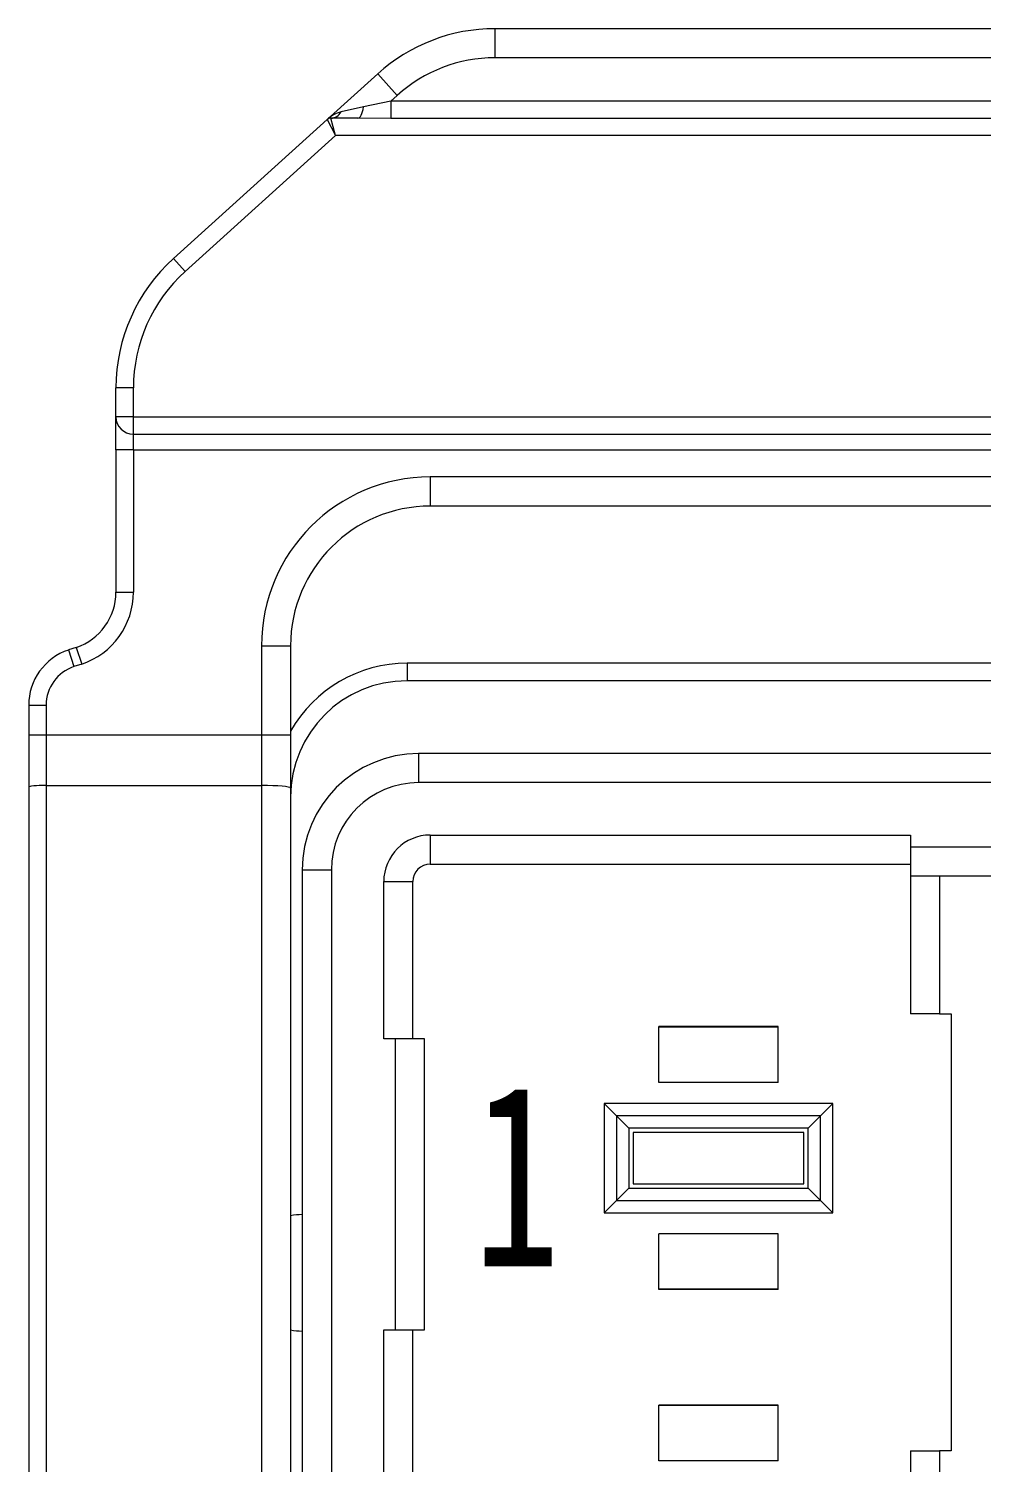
# Model space of a CAD drawing. Header units: inches. Extents: x 47316 to 59086, y 3141 to 11743.
# Drawn here: x 55383.2 to 55402.85, y 9795.87 to 9825.42 of the extents above; entities that cross this region are included whole.
import ezdxf

# ---------------------------------------------------------------- set-up
doc = ezdxf.new("R2010")
doc.units = ezdxf.units.IN
doc.header["$MEASUREMENT"] = 0
doc.layers.add('_BLACK_HOLE', color=7, linetype='Continuous')
doc.styles.get("Standard").update_dxf_attribs({"font": ''})
doc.styles.get('Standard').set_extended_font_data('SimSun')

msp = doc.modelspace()

# ---------------------------------------------------------------- linework, layer by layer
at = {"layer": '_BLACK_HOLE', "color": 0, "lineweight": 15}
for p, q in [((55440.793, 9825.421), (55392.817, 9825.421)), ((55440.793, 9824.821), (55392.817, 9824.821)), ((55442.937, 9823.927), (55390.673, 9823.927)), ((55442.937, 9823.572), (55390.673, 9823.572)), ((55444.081, 9823.217), (55389.529, 9823.217)), ((55385.365, 9817.42), (55448.245, 9817.42)), ((55385.365, 9817.063), (55448.245, 9817.063)), ((55385.365, 9816.741), (55448.245, 9816.741)), ((55442.125, 9816.181), (55391.485, 9816.181)), ((55442.125, 9815.581), (55391.485, 9815.581)), ((55383.205, 9809.791), (55383.205, 9775.78)), ((55383.565, 9809.823), (55383.565, 9775.811)), ((55388.005, 9809.823), (55388.005, 9778.74)), ((55388.605, 9809.77), (55388.605, 9778.74))]:
    msp.add_line(p, q, dxfattribs=at)
at = {"layer": '_BLACK_HOLE', "color": 0, "lineweight": 15, "ltscale": 0.0125}
for p, q in [((55392.817, 9825.421), (55392.817, 9824.821)), ((55390.403, 9824.492), (55390.805, 9824.047)), ((55391.485, 9816.181), (55391.485, 9815.581)), ((55388.005, 9812.701), (55388.605, 9812.701)), ((55388.005, 9810.869), (55388.605, 9810.869)), ((55391.245, 9810.481), (55391.245, 9809.881)), ((55391.485, 9808.801), (55391.485, 9808.201)), ((55401.385, 9808.561), (55401.385, 9807.961)), ((55388.845, 9808.081), (55389.445, 9808.081)), ((55390.525, 9807.841), (55391.125, 9807.841)), ((55401.985, 9805.117), (55401.385, 9805.117)), ((55391.365, 9804.601), (55390.765, 9804.601)), ((55390.765, 9798.601), (55391.365, 9798.601)), ((55401.385, 9796.105), (55401.985, 9796.105))]:
    msp.add_line(p, q, dxfattribs=at)
at = {"layer": '_BLACK_HOLE', "color": 0, "lineweight": 15, "ltscale": 0.02938}
msp.add_line((55389.357, 9823.547), (55390.403, 9824.492), dxfattribs=at)
at = {"layer": '_BLACK_HOLE', "color": 0, "lineweight": 15, "ltscale": 0.012033}
msp.add_line((55390.673, 9823.927), (55390.108, 9823.808), dxfattribs=at)
at = {"layer": '_BLACK_HOLE', "color": 0, "lineweight": 15, "ltscale": 0.003715}
msp.add_line((55390.805, 9824.047), (55390.673, 9823.927), dxfattribs=at)
at = {"layer": '_BLACK_HOLE', "color": 0, "lineweight": 15, "ltscale": 0.007395}
msp.add_line((55390.673, 9823.927), (55390.673, 9823.572), dxfattribs=at)
at = {"layer": '_BLACK_HOLE', "color": 0, "lineweight": 15, "ltscale": 0.009832}
msp.add_line((55390.108, 9823.808), (55389.647, 9823.705), dxfattribs=at)
at = {"layer": '_BLACK_HOLE', "color": 0, "lineweight": 15, "ltscale": 0.088887}
msp.add_line((55386.191, 9820.686), (55389.357, 9823.547), dxfattribs=at)
at = {"layer": '_BLACK_HOLE', "color": 0, "lineweight": 15, "ltscale": 0.007743}
msp.add_line((55389.357, 9823.547), (55389.529, 9823.217), dxfattribs=at)
at = {"layer": '_BLACK_HOLE', "color": 0, "lineweight": 15, "ltscale": 0.000641928}
msp.add_line((55389.424, 9823.577), (55389.394, 9823.57), dxfattribs=at)
at = {"layer": '_BLACK_HOLE', "color": 0, "lineweight": 15, "ltscale": 0.011539}
msp.add_line((55389.991, 9823.577), (55389.437, 9823.577), dxfattribs=at)
at = {"layer": '_BLACK_HOLE', "color": 0, "lineweight": 15, "ltscale": 0.007744}
msp.add_line((55389.529, 9823.217), (55389.437, 9823.577), dxfattribs=at)
at = {"layer": '_BLACK_HOLE', "color": 0, "lineweight": 15, "ltscale": 0.014209}
msp.add_line((55390.673, 9823.572), (55389.991, 9823.577), dxfattribs=at)
at = {"layer": '_BLACK_HOLE', "color": 0, "lineweight": 15, "ltscale": 0.086962}
msp.add_line((55386.433, 9820.419), (55389.529, 9823.217), dxfattribs=at)
at = {"layer": '_BLACK_HOLE', "color": 0, "lineweight": 15, "ltscale": 0.0075}
for p, q in [((55386.433, 9820.419), (55386.191, 9820.686)), ((55385.365, 9818.015), (55385.005, 9818.015)), ((55385.365, 9817.42), (55385.005, 9817.42)), ((55385.365, 9816.741), (55385.005, 9816.741)), ((55385.005, 9813.806), (55385.365, 9813.806)), ((55384.026, 9812.615), (55384.139, 9812.273)), ((55384.184, 9812.668), (55384.298, 9812.326)), ((55391.005, 9812.341), (55391.005, 9811.981)), ((55383.205, 9811.476), (55383.565, 9811.476)), ((55383.205, 9810.869), (55383.565, 9810.869)), ((55399.528, 9803.015), (55399.783, 9803.269)), ((55395.576, 9802.76), (55395.322, 9803.015)), ((55395.576, 9801.522), (55395.322, 9801.268)), ((55399.528, 9801.268), (55399.783, 9801.013))]:
    msp.add_line(p, q, dxfattribs=at)
at = {"layer": '_BLACK_HOLE', "color": 0, "lineweight": 15, "ltscale": 0.012396}
for p, q in [((55385.005, 9817.42), (55385.005, 9818.015)), ((55385.365, 9817.42), (55385.365, 9818.015))]:
    msp.add_line(p, q, dxfattribs=at)
at = {"layer": '_BLACK_HOLE', "color": 0, "lineweight": 15, "ltscale": 0.014143}
msp.add_line((55385.005, 9816.741), (55385.005, 9817.42), dxfattribs=at)
at = {"layer": '_BLACK_HOLE', "color": 0, "lineweight": 15, "ltscale": 0.007443}
msp.add_line((55385.365, 9817.063), (55385.365, 9817.42), dxfattribs=at)
at = {"layer": '_BLACK_HOLE', "color": 0, "lineweight": 15, "ltscale": 0.006699}
msp.add_line((55385.365, 9816.741), (55385.365, 9817.063), dxfattribs=at)
at = {"layer": '_BLACK_HOLE', "color": 0, "lineweight": 15, "ltscale": 0.061143}
for p, q in [((55385.005, 9816.741), (55385.005, 9813.806)), ((55385.365, 9816.741), (55385.365, 9813.806))]:
    msp.add_line(p, q, dxfattribs=at)
at = {"layer": '_BLACK_HOLE', "color": 0, "lineweight": 15, "ltscale": 0.038179}
for p, q in [((55388.005, 9812.701), (55388.005, 9810.869)), ((55388.605, 9812.701), (55388.605, 9810.869))]:
    msp.add_line(p, q, dxfattribs=at)
at = {"layer": '_BLACK_HOLE', "color": 0, "lineweight": 15, "ltscale": 0.00349}
for p, q in [((55384.184, 9812.668), (55384.026, 9812.615)), ((55384.298, 9812.326), (55384.139, 9812.273))]:
    msp.add_line(p, q, dxfattribs=at)
at = {"layer": '_BLACK_HOLE', "color": 0, "lineweight": 15, "ltscale": 0.274789}
for p, q in [((55404.195, 9812.341), (55391.005, 9812.341)), ((55404.195, 9811.981), (55391.005, 9811.981))]:
    msp.add_line(p, q, dxfattribs=at)
at = {"layer": '_BLACK_HOLE', "color": 0, "lineweight": 15, "ltscale": 0.01266}
for p, q in [((55383.205, 9811.476), (55383.205, 9810.869)), ((55383.565, 9811.476), (55383.565, 9810.869))]:
    msp.add_line(p, q, dxfattribs=at)
at = {"layer": '_BLACK_HOLE', "color": 0, "lineweight": 15, "ltscale": 0.022446}
msp.add_line((55383.205, 9810.869), (55383.205, 9809.791), dxfattribs=at)
at = {"layer": '_BLACK_HOLE', "color": 0, "lineweight": 15, "ltscale": 0.021793}
for p, q in [((55383.565, 9810.869), (55383.565, 9809.823)), ((55388.005, 9810.869), (55388.005, 9809.823))]:
    msp.add_line(p, q, dxfattribs=at)
at = {"layer": '_BLACK_HOLE', "color": 0, "lineweight": 15, "ltscale": 0.0925}
for p, q in [((55383.565, 9810.869), (55388.005, 9810.869)), ((55383.565, 9809.823), (55388.005, 9809.823))]:
    msp.add_line(p, q, dxfattribs=at)
at = {"layer": '_BLACK_HOLE', "color": 0, "lineweight": 15, "ltscale": 0.022883}
msp.add_line((55388.605, 9810.869), (55388.605, 9809.77), dxfattribs=at)
at = {"layer": '_BLACK_HOLE', "color": 0, "lineweight": 15, "ltscale": 0.339999}
for p, q in [((55407.565, 9810.481), (55391.245, 9810.481)), ((55407.565, 9809.881), (55391.245, 9809.881))]:
    msp.add_line(p, q, dxfattribs=at)
at = {"layer": '_BLACK_HOLE', "color": 0, "lineweight": 15, "ltscale": 0.20625}
for p, q in [((55391.485, 9808.801), (55401.385, 9808.801)), ((55391.485, 9808.201), (55401.385, 9808.201))]:
    msp.add_line(p, q, dxfattribs=at)
at = {"layer": '_BLACK_HOLE', "color": 0, "lineweight": 15, "ltscale": 0.005}
for p, q in [((55401.385, 9808.801), (55401.385, 9808.561)), ((55390.765, 9804.601), (55390.525, 9804.601)), ((55390.525, 9798.601), (55390.765, 9798.601))]:
    msp.add_line(p, q, dxfattribs=at)
at = {"layer": '_BLACK_HOLE', "color": 0, "lineweight": 15, "ltscale": 0.121249}
for p, q in [((55401.385, 9808.561), (55407.205, 9808.561)), ((55401.385, 9807.961), (55407.205, 9807.961))]:
    msp.add_line(p, q, dxfattribs=at)
at = {"layer": '_BLACK_HOLE', "color": 0, "lineweight": 15, "ltscale": 0.316251}
msp.add_line((55388.845, 9808.081), (55388.845, 9792.901), dxfattribs=at)
at = {"layer": '_BLACK_HOLE', "color": 0, "lineweight": 15, "ltscale": 0.31125}
msp.add_line((55389.445, 9808.081), (55389.445, 9793.141), dxfattribs=at)
at = {"layer": '_BLACK_HOLE', "color": 0, "lineweight": 15, "ltscale": 0.05925}
for p, q in [((55401.385, 9807.961), (55401.385, 9805.117)), ((55401.985, 9807.961), (55401.985, 9805.117))]:
    msp.add_line(p, q, dxfattribs=at)
at = {"layer": '_BLACK_HOLE', "color": 0, "lineweight": 15, "ltscale": 0.0675}
for p, q in [((55390.525, 9804.601), (55390.525, 9807.841)), ((55391.125, 9804.601), (55391.125, 9807.841))]:
    msp.add_line(p, q, dxfattribs=at)
at = {"layer": '_BLACK_HOLE', "color": 0, "lineweight": 15, "ltscale": 0.004999}
for p, q in [((55401.985, 9805.117), (55402.225, 9805.117)), ((55402.225, 9796.105), (55401.985, 9796.105))]:
    msp.add_line(p, q, dxfattribs=at)
at = {"layer": '_BLACK_HOLE', "color": 0, "lineweight": 15, "ltscale": 0.18775}
msp.add_line((55402.225, 9805.117), (55402.225, 9796.105), dxfattribs=at)
at = {"layer": '_BLACK_HOLE', "color": 0, "lineweight": 15, "ltscale": 0.02395}
for p, q in [((55396.195, 9803.701), (55396.195, 9804.851)), ((55398.655, 9803.701), (55398.655, 9804.851)), ((55396.195, 9795.901), (55396.195, 9797.051)), ((55398.655, 9795.901), (55398.655, 9797.051))]:
    msp.add_line(p, q, dxfattribs=at)
at = {"layer": '_BLACK_HOLE', "color": 0, "lineweight": 15, "ltscale": 0.05125}
for p, q in [((55398.655, 9804.851), (55396.195, 9804.851)), ((55398.655, 9804.841), (55396.195, 9804.841)), ((55398.655, 9803.701), (55396.195, 9803.701)), ((55398.655, 9800.581), (55396.195, 9800.581)), ((55398.655, 9799.441), (55396.195, 9799.441)), ((55398.655, 9799.432), (55396.195, 9799.432)), ((55398.655, 9797.051), (55396.195, 9797.051)), ((55398.655, 9797.041), (55396.195, 9797.041)), ((55398.655, 9795.901), (55396.195, 9795.901))]:
    msp.add_line(p, q, dxfattribs=at)
at = {"layer": '_BLACK_HOLE', "color": 0, "lineweight": 15, "ltscale": 0.125}
for p, q in [((55390.765, 9798.601), (55390.765, 9804.601)), ((55391.365, 9798.601), (55391.365, 9804.601))]:
    msp.add_line(p, q, dxfattribs=at)
at = {"layer": '_BLACK_HOLE', "color": 0, "lineweight": 15, "ltscale": 0.09825}
for p, q in [((55399.783, 9803.269), (55395.067, 9803.269)), ((55395.067, 9801.013), (55399.783, 9801.013))]:
    msp.add_line(p, q, dxfattribs=at)
at = {"layer": '_BLACK_HOLE', "color": 0, "lineweight": 15, "ltscale": 0.047}
for p, q in [((55395.067, 9803.269), (55395.067, 9801.013)), ((55399.783, 9801.013), (55399.783, 9803.269))]:
    msp.add_line(p, q, dxfattribs=at)
at = {"layer": '_BLACK_HOLE', "color": 0, "lineweight": 15, "ltscale": 0.007499}
for p, q in [((55395.322, 9803.015), (55395.067, 9803.269)), ((55399.274, 9802.76), (55399.528, 9803.015)), ((55399.274, 9801.522), (55399.528, 9801.268)), ((55395.322, 9801.268), (55395.067, 9801.013))]:
    msp.add_line(p, q, dxfattribs=at)
at = {"layer": '_BLACK_HOLE', "color": 0, "lineweight": 15, "ltscale": 0.087643}
for p, q in [((55399.528, 9803.015), (55395.322, 9803.015)), ((55395.322, 9801.268), (55399.528, 9801.268))]:
    msp.add_line(p, q, dxfattribs=at)
at = {"layer": '_BLACK_HOLE', "color": 0, "lineweight": 15, "ltscale": 0.036394}
for p, q in [((55395.322, 9803.015), (55395.322, 9801.268)), ((55399.528, 9801.268), (55399.528, 9803.015))]:
    msp.add_line(p, q, dxfattribs=at)
at = {"layer": '_BLACK_HOLE', "color": 0, "lineweight": 15, "ltscale": 0.077037}
for p, q in [((55399.274, 9802.76), (55395.576, 9802.76)), ((55395.576, 9801.522), (55399.274, 9801.522))]:
    msp.add_line(p, q, dxfattribs=at)
at = {"layer": '_BLACK_HOLE', "color": 0, "lineweight": 15, "ltscale": 0.025787}
for p, q in [((55395.576, 9802.76), (55395.576, 9801.522)), ((55399.274, 9801.522), (55399.274, 9802.76))]:
    msp.add_line(p, q, dxfattribs=at)
at = {"layer": '_BLACK_HOLE', "color": 0, "lineweight": 15, "ltscale": 0.07325}
for p, q in [((55399.183, 9802.669), (55395.667, 9802.669)), ((55395.667, 9801.613), (55399.183, 9801.613))]:
    msp.add_line(p, q, dxfattribs=at)
at = {"layer": '_BLACK_HOLE', "color": 0, "lineweight": 15, "ltscale": 0.022}
for p, q in [((55395.667, 9802.669), (55395.667, 9801.613)), ((55399.183, 9801.613), (55399.183, 9802.669))]:
    msp.add_line(p, q, dxfattribs=at)
at = {"layer": '_BLACK_HOLE', "color": 0, "lineweight": 15, "ltscale": 0.023953}
for p, q in [((55396.195, 9799.432), (55396.195, 9800.581)), ((55398.655, 9799.432), (55398.655, 9800.581))]:
    msp.add_line(p, q, dxfattribs=at)
at = {"layer": '_BLACK_HOLE', "color": 0, "lineweight": 15, "ltscale": 0.11375}
msp.add_line((55390.525, 9793.141), (55390.525, 9798.601), dxfattribs=at)
at = {"layer": '_BLACK_HOLE', "color": 0, "lineweight": 15, "ltscale": 0.11875}
msp.add_line((55391.125, 9792.901), (55391.125, 9798.601), dxfattribs=at)
at = {"layer": '_BLACK_HOLE', "color": 0, "lineweight": 15, "ltscale": 0.05}
for p, q in [((55401.385, 9796.105), (55401.385, 9793.705)), ((55401.985, 9796.105), (55401.985, 9793.705))]:
    msp.add_line(p, q, dxfattribs=at)
at = {"layer": '_BLACK_HOLE', "color": 0, "lineweight": 15}
for centre, radius, start, end in [((55392.817, 9821.821), 3.6, 90, 132.1064), ((55392.817, 9821.821), 3, 90, 132.1064), ((55389.813, 9823.059), 0.667, 104.3747, 133.1192), ((55389.424, 9823.831), 0.255, 272.8624, 330.4325), ((55389.437, 9823.457), 0.12, 90, 132.1064), ((55388.605, 9818.015), 3.6, 132.1064, 179.9346), ((55388.605, 9818.015), 3.24, 132.1064, 180), ((55385.363, 9817.421), 0.359, 180.2517, 270.2495), ((55391.485, 9812.701), 3.48, 90, 180), ((55391.485, 9812.701), 2.88, 90, 180), ((55383.805, 9813.806), 1.2, 288.435, 0), ((55383.805, 9813.806), 1.56, 288.435, 0), ((55384.405, 9811.476), 1.2, 108.4349, 180), ((55384.405, 9811.476), 0.84, 108.4349, 180), ((55391.005, 9809.581), 2.76, 90, 150.4082), ((55391.005, 9809.581), 2.4, 90, 180), ((55391.245, 9808.081), 2.4, 90, 180), ((55391.245, 9808.081), 1.8, 90, 180), ((55391.485, 9807.841), 0.96, 90, 180), ((55391.485, 9807.841), 0.36, 90, 180), ((55388.845, 9799.777), 1.2, 90, 101.5362), ((55388.845, 9799.777), 1.2, 258.4638, 270)]:
    msp.add_arc(centre, radius, start, end, dxfattribs=at)
for centre, major_axis, ratio, start_param, end_param in [((55389.991, 9823.937), (0, 0.36), 0.347818, 3.141593, 4.345009), ((55383.565, 9809.791), (-0.36, 0), 0.087156, 4.712389, 6.283185), ((55388.005, 9809.77), (-0.6, 0), 0.087156, 3.141593, 4.712389)]:
    msp.add_ellipse(centre, major_axis=major_axis, ratio=ratio, start_param=start_param, end_param=end_param, dxfattribs=at)

# ---------------------------------------------------------------- texts
at = {"layer": '_BLACK_HOLE', "color": 0, "lineweight": 15, "width": 0.7}
msp.add_text('1', height=3.75, dxfattribs=at).set_placement((55392.372, 9799.912))

doc.saveas('drawing.dxf')
